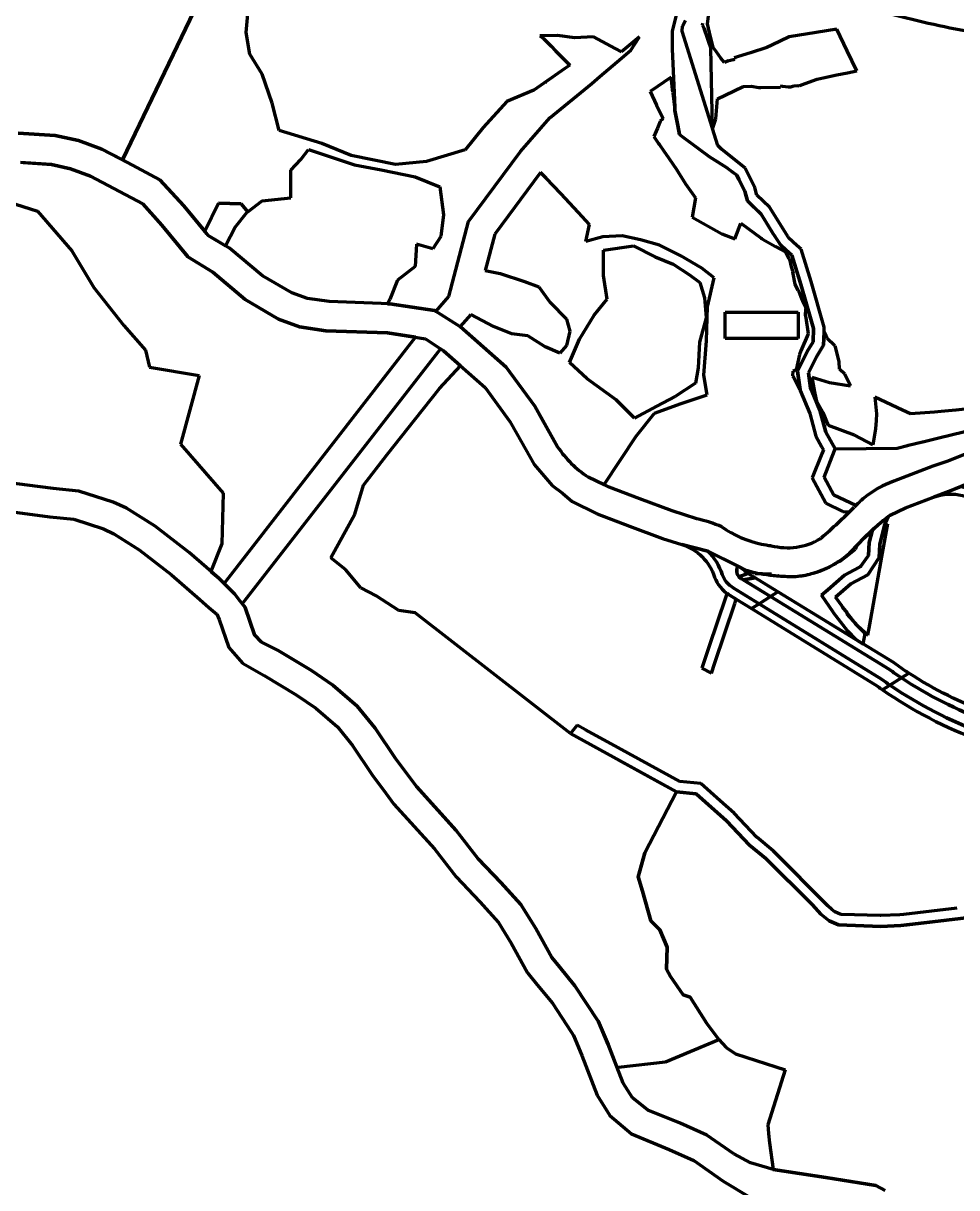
# Model space of a CAD drawing. Header units: inches. Extents: x 4096 to 6070, y 2882 to 5388.
# Drawn here: x 4240.3 to 4502, y 4891.7 to 5218.1 of the extents above; entities that cross this region are included whole.
import ezdxf

# ---------------------------------------------------------------- set-up
doc = ezdxf.new("R2010")
doc.units = ezdxf.units.IN
doc.header["$MEASUREMENT"] = 0
for name, color, linetype, lineweight in [('access road', 150, 'Continuous', 30), ('conservation', 92, 'Continuous', 25), ('footpath line', 2, 'Continuous', 30), ('Hatch institutional', 131, 'Continuous', 15), ('secondary road', 40, 'Continuous', 30)]:
    doc.layers.add(name, color=color, linetype=linetype, lineweight=lineweight)

# ---------------------------------------------------------------- blocks, each defined once
blk = doc.blocks.new('conservation')
at = {"layer": 'conservation', "lineweight": 90}
for p, q in [((4268.15, 5179.83), (4298.95, 5244.2)), ((4298.95, 5244.2), (4268.15, 5179.83)), ((4302.78, 5215.56), (4303.31, 5221.75)), ((4432.07, 5218.02), (4432.53, 5221.02)), ((4430.75, 5217.63), (4430.77, 5218.14)), ((4431.22, 5216.67), (4430.75, 5217.63)), ((4430.75, 5217.63), (4430.75, 5217.62)), ((4430.75, 5217.63), (4430.75, 5217.63)), ((4430.75, 5217.62), (4431.22, 5216.67)), ((4431.58, 5215.58), (4431.22, 5216.67)), ((4431.22, 5216.67), (4431.22, 5216.67)), ((4431.22, 5216.67), (4431.58, 5215.58)), ((4432.69, 5215.52), (4432.07, 5218.02)), ((4432.07, 5218.02), (4432.07, 5218.02)), ((4468.36, 5216.47), (4462.56, 5215.55)), ((4471.29, 5210.45), (4468.36, 5216.47)), ((4468.36, 5216.47), (4468.36, 5216.47)), ((4303.79, 5209.48), (4302.78, 5215.56)), ((4390.04, 5214.73), (4385.07, 5214.66)), ((4385.07, 5214.66), (4386.11, 5213.9)), ((4386.11, 5213.9), (4388.26, 5211.72)), ((4390.04, 5214.73), (4390.04, 5214.73)), ((4390.04, 5214.73), (4390.04, 5214.73)), ((4394.87, 5214.09), (4390.04, 5214.73)), ((4400.19, 5214.36), (4394.87, 5214.09)), ((4394.87, 5214.09), (4394.87, 5214.09)), ((4394.87, 5214.09), (4394.87, 5214.09)), ((4400.19, 5214.36), (4400.19, 5214.36)), ((4400.19, 5214.36), (4400.19, 5214.36)), ((4406.2, 5211.1), (4400.19, 5214.36)), ((4400.19, 5214.36), (4400.19, 5214.36)), ((4413.03, 5214.35), (4407.98, 5210.14)), ((4410.65, 5210.59), (4413.03, 5214.35)), ((4431.75, 5215.09), (4431.58, 5215.58)), ((4431.75, 5215.09), (4432.59, 5212.6)), ((4432.59, 5212.6), (4431.75, 5215.09)), ((4431.75, 5215.09), (4431.75, 5215.09)), ((4431.75, 5215.09), (4431.75, 5215.09)), ((4433.04, 5211.26), (4432.59, 5212.6)), ((4433.42, 5212.59), (4432.69, 5215.52)), ((4432.69, 5215.52), (4432.69, 5215.52)), ((4455.05, 5214.35), (4450.16, 5212.02)), ((4462.56, 5215.55), (4455.05, 5214.35)), ((4455.05, 5214.35), (4455.05, 5214.35)), ((4455.05, 5214.35), (4455.05, 5214.35)), ((4462.56, 5215.55), (4462.56, 5215.55)), ((4462.56, 5215.55), (4462.56, 5215.55)), ((4462.56, 5215.55), (4462.56, 5215.55)), ((4307.26, 5203.85), (4303.79, 5209.48)), ((4388.26, 5211.72), (4389.54, 5210.43)), ((4389.54, 5210.43), (4391.44, 5208.5)), ((4407.98, 5210.14), (4406.2, 5211.1)), ((4407.99, 5208.34), (4410.65, 5210.59)), ((4410.65, 5210.59), (4410.65, 5210.59)), ((4432.74, 5212.16), (4433.04, 5211.26)), ((4433.04, 5211.26), (4433.04, 5211.26)), ((4433.51, 5188.72), (4433.04, 5211.26)), ((4433.73, 5211.34), (4433.42, 5212.59)), ((4433.42, 5212.59), (4433.42, 5212.59)), ((4434.54, 5210.25), (4433.73, 5211.34)), ((4435.89, 5208.41), (4434.54, 5210.25)), ((4434.54, 5210.25), (4434.54, 5210.25)), ((4444.15, 5209.88), (4439.57, 5208.42)), ((4448.73, 5211.34), (4444.15, 5209.88)), ((4444.15, 5209.88), (4444.15, 5209.88)), ((4444.15, 5209.88), (4444.15, 5209.88)), ((4450.16, 5212.02), (4448.73, 5211.34)), ((4450.16, 5212.02), (4450.16, 5212.02)), ((4450.16, 5212.02), (4450.16, 5212.02)), ((4474.01, 5204.84), (4471.29, 5210.45)), ((4391.44, 5208.5), (4393.51, 5206.4)), ((4393.51, 5206.4), (4392.12, 5205.44)), ((4401.92, 5203.21), (4407.99, 5208.34)), ((4436.86, 5207.11), (4435.89, 5208.41)), ((4435.89, 5208.41), (4435.89, 5208.41)), ((4437.98, 5207.65), (4436.86, 5207.11)), ((4436.86, 5207.11), (4436.86, 5207.11)), ((4438.1, 5207.64), (4437.98, 5207.65)), ((4439.36, 5207.92), (4438.1, 5207.64)), ((4439.71, 5207.99), (4439.36, 5207.92)), ((4439.36, 5207.92), (4439.36, 5207.92)), ((4439.57, 5208.42), (4439.71, 5207.99)), ((4439.71, 5207.99), (4439.71, 5207.99)), ((4439.71, 5207.99), (4439.71, 5207.99)), ((4310.09, 5195.73), (4307.26, 5203.85)), ((4392.12, 5205.44), (4383.44, 5199.41)), ((4392.12, 5205.44), (4386.82, 5201.76)), ((4392.12, 5205.44), (4392.12, 5205.44)), ((4399.66, 5201.29), (4401.92, 5203.21)), ((4421.91, 5203.05), (4416.03, 5199)), ((4422.43, 5198.75), (4421.91, 5203.05)), ((4421.91, 5203.05), (4421.91, 5203.05)), ((4462.82, 5202.49), (4464.51, 5202.84)), ((4464.51, 5202.84), (4468.39, 5203.66)), ((4468.39, 5203.66), (4471.32, 5204.27)), ((4471.32, 5204.27), (4474.01, 5204.84)), ((4386.82, 5201.76), (4387.05, 5201.61)), ((4387.94, 5191.62), (4399.66, 5201.29)), ((4437.1, 5198.02), (4442.13, 5200.44)), ((4442.13, 5200.44), (4444.37, 5200.54)), ((4442.13, 5200.44), (4442.13, 5200.44)), ((4444.37, 5200.54), (4446.46, 5200.1)), ((4446.46, 5200.1), (4447.08, 5200.12)), ((4447.08, 5200.12), (4452.57, 5200.26)), ((4452.57, 5200.26), (4452.5, 5200.61)), ((4452.5, 5200.61), (4452.5, 5200.61)), ((4452.5, 5200.61), (4453.12, 5200.53)), ((4453.12, 5200.53), (4454.72, 5200.32)), ((4454.72, 5200.32), (4455.46, 5200.34)), ((4455.46, 5200.34), (4456.27, 5200.6)), ((4456.27, 5200.6), (4457.41, 5200.67)), ((4457.41, 5200.67), (4457.78, 5200.62)), ((4457.78, 5200.62), (4458, 5200.7)), ((4458, 5200.7), (4459.48, 5201.25)), ((4459.48, 5201.25), (4462.82, 5202.49)), ((4383.44, 5199.41), (4375.89, 5196.25)), ((4416.03, 5199), (4417.84, 5195.19)), ((4422.45, 5198.53), (4422.43, 5198.75)), ((4422.45, 5198.53), (4422.45, 5198.53)), ((4422.92, 5194.63), (4422.45, 5198.53)), ((4422.45, 5198.53), (4422.45, 5198.53)), ((4434.46, 5191.36), (4434.88, 5196.95)), ((4434.88, 5196.95), (4437.1, 5198.02)), ((4434.88, 5196.95), (4434.88, 5196.95)), ((4312.01, 5188.09), (4310.09, 5195.73)), ((4310.09, 5195.73), (4310.09, 5195.73)), ((4375.89, 5196.25), (4369.23, 5188.94)), ((4417.84, 5195.19), (4419.66, 5191.37)), ((4422.96, 5193.72), (4422.92, 5194.63)), ((4422.96, 5193.72), (4422.96, 5193.72)), ((4423.77, 5189.48), (4422.96, 5193.72)), ((4422.96, 5193.72), (4422.96, 5193.72)), ((4379.7, 5182.16), (4387.94, 5191.62)), ((4418.87, 5190.58), (4418.08, 5188.77)), ((4419.66, 5191.37), (4418.77, 5190.73)), ((4418.77, 5190.73), (4418.87, 5190.58)), ((4433.6, 5188.84), (4434.46, 5191.36)), ((4238.9, 5187.36), (4249.22, 5186.71)), ((4249.22, 5186.71), (4255.75, 5185.29)), ((4323.97, 5184.46), (4312.01, 5188.09)), ((4369.23, 5188.94), (4364.19, 5182.67)), ((4417.72, 5187.93), (4417.04, 5186.38)), ((4418.08, 5188.77), (4417.72, 5187.93)), ((4423.78, 5189.45), (4423.77, 5189.48)), ((4423.78, 5189.45), (4423.78, 5189.45)), ((4424.26, 5186.95), (4423.78, 5189.45)), ((4425.22, 5186.24), (4424.26, 5186.95)), ((4424.26, 5186.95), (4424.26, 5186.95)), ((4433.51, 5188.72), (4433.6, 5188.84)), ((4255.75, 5185.29), (4262.33, 5182.82)), ((4332.24, 5181.11), (4323.97, 5184.46)), ((4417.04, 5186.38), (4418.38, 5184.44)), ((4418.38, 5184.44), (4418.54, 5184.22)), ((4418.54, 5184.22), (4419.96, 5182.17)), ((4425.22, 5186.24), (4425.22, 5186.24)), ((4429.4, 5183.12), (4425.22, 5186.24)), ((4262.33, 5182.82), (4268.15, 5179.83)), ((4315.34, 5176.94), (4318.1, 5179.99)), ((4318.1, 5179.99), (4320.21, 5182.73)), ((4320.21, 5182.73), (4333.15, 5178.46)), ((4344.6, 5178.55), (4332.24, 5181.11)), ((4364.19, 5182.67), (4353.32, 5179.38)), ((4365.12, 5162.61), (4379.7, 5182.16)), ((4419.96, 5182.17), (4421.05, 5180.63)), ((4421.05, 5180.63), (4421.44, 5180.07)), ((4421.44, 5180.07), (4423.34, 5177.38)), ((4421.44, 5180.07), (4423.34, 5177.38)), ((4429.4, 5183.12), (4429.4, 5183.12)), ((4429.4, 5183.12), (4429.4, 5183.12)), ((4432.66, 5180.75), (4429.4, 5183.12)), ((4434.16, 5179.79), (4432.66, 5180.75)), ((4432.66, 5180.75), (4432.66, 5180.75)), ((4248.24, 5178.55), (4239.5, 5179.15)), ((4253.56, 5177.37), (4248.24, 5178.55)), ((4259.11, 5175.26), (4253.56, 5177.37)), ((4268.15, 5179.83), (4269.49, 5179.15)), ((4269.49, 5179.15), (4278.59, 5174.3)), ((4315.32, 5169.21), (4315.34, 5176.94)), ((4333.15, 5178.46), (4340.64, 5177.04)), ((4340.64, 5177.04), (4350.12, 5175.14)), ((4353.32, 5179.38), (4344.6, 5178.55)), ((4423.34, 5177.38), (4423.61, 5176.95)), ((4423.34, 5177.38), (4425.98, 5173.14)), ((4434.16, 5179.79), (4434.16, 5179.79)), ((4437.44, 5177.7), (4434.16, 5179.79)), ((4439.11, 5176.44), (4437.44, 5177.7)), ((4437.44, 5177.7), (4437.44, 5177.7)), ((4265.7, 5171.86), (4259.11, 5175.26)), ((4278.59, 5174.3), (4285.34, 5166.99)), ((4350.12, 5175.14), (4357.07, 5172.28)), ((4385.27, 5176.28), (4372.47, 5159.08)), ((4386.92, 5174.76), (4385.27, 5176.28)), ((4391, 5170.39), (4386.92, 5174.76)), ((4439.11, 5176.44), (4439.11, 5176.44)), ((4440.3, 5175.54), (4439.11, 5176.44)), ((4440.88, 5174.38), (4440.3, 5175.54)), ((4440.3, 5175.54), (4440.3, 5175.54)), ((4442.56, 5171.07), (4440.89, 5174.36)), ((4273.83, 5167.53), (4265.7, 5171.86)), ((4357.07, 5172.28), (4358.1, 5164.43)), ((4395.98, 5165.14), (4391, 5170.39)), ((4425.98, 5173.14), (4428.75, 5169.25)), ((4442.94, 5169.7), (4442.56, 5171.07)), ((4238.11, 5167.46), (4244.31, 5165.46)), ((4279.16, 5161.59), (4273.83, 5167.53)), ((4285.34, 5166.99), (4291.16, 5159.9)), ((4291.16, 5159.9), (4295.05, 5167.77)), ((4295.05, 5167.77), (4291.16, 5159.9)), ((4295.05, 5167.77), (4301.4, 5167.58)), ((4301.4, 5167.58), (4295.05, 5167.77)), ((4301.4, 5167.58), (4303.21, 5165.32)), ((4303.21, 5165.32), (4301.4, 5167.58)), ((4303.21, 5165.32), (4307.28, 5168.4)), ((4307.28, 5168.4), (4315.32, 5169.21)), ((4428.75, 5169.25), (4427.8, 5163.77)), ((4443.31, 5168.34), (4442.94, 5169.7)), ((4445.22, 5166.51), (4443.31, 5168.34)), ((4443.31, 5168.34), (4443.31, 5168.34)), ((4244.31, 5165.46), (4253.86, 5154.39)), ((4299.66, 5161.04), (4302.94, 5165.12)), ((4302.94, 5165.12), (4303.21, 5165.32)), ((4302.94, 5165.12), (4302.94, 5165.12)), ((4358.1, 5164.43), (4357.33, 5158.34)), ((4399.05, 5161.7), (4395.98, 5165.14)), ((4427.8, 5163.77), (4436.14, 5159.17)), ((4447.14, 5164.67), (4445.22, 5166.51)), ((4448.67, 5162.2), (4447.14, 5164.67)), ((4447.14, 5164.67), (4447.14, 5164.67)), ((4286.43, 5152.72), (4279.16, 5161.59)), ((4297, 5155.78), (4299.66, 5161.04)), ((4359.59, 5141.59), (4365.12, 5162.61)), ((4397.96, 5156.94), (4399.05, 5161.7)), ((4399.05, 5161.7), (4399.05, 5161.7)), ((4439.8, 5157.68), (4441.44, 5162.09)), ((4441.44, 5162.09), (4447.18, 5157.91)), ((4450.56, 5159.17), (4448.67, 5162.2)), ((4291.16, 5159.9), (4292.16, 5158.69)), ((4292.16, 5158.69), (4297, 5155.78)), ((4357.33, 5158.34), (4355.12, 5154.95)), ((4372.47, 5159.08), (4369.78, 5148.86)), ((4402.8, 5158.26), (4397.96, 5156.94)), ((4408.21, 5158.56), (4402.8, 5158.26)), ((4413.37, 5157.46), (4408.21, 5158.56)), ((4418.63, 5155.91), (4413.37, 5157.46)), ((4436.14, 5159.17), (4439.8, 5157.68)), ((4447.18, 5157.91), (4447.25, 5157.86)), ((4447.25, 5157.86), (4447.53, 5157.65)), ((4447.53, 5157.65), (4451.16, 5155.61)), ((4450.88, 5158.65), (4450.56, 5159.17)), ((4450.88, 5158.65), (4450.88, 5158.65)), ((4452.53, 5156), (4450.88, 5158.65)), ((4450.88, 5158.65), (4450.88, 5158.65)), ((4253.86, 5154.39), (4260.05, 5144.13)), ((4350.57, 5156.23), (4350.16, 5150)), ((4355.12, 5154.95), (4350.57, 5156.23)), ((4402.92, 5154.55), (4411.38, 5155.75)), ((4403, 5147.46), (4402.92, 5154.55)), ((4402.92, 5154.55), (4402.92, 5154.55)), ((4411.38, 5155.75), (4417.44, 5152.68)), ((4424.62, 5153), (4418.63, 5155.91)), ((4451.16, 5155.61), (4452.79, 5154.69)), ((4454.14, 5154.57), (4452.53, 5156)), ((4452.79, 5154.69), (4453.94, 5154.05)), ((4453.94, 5154.05), (4454.86, 5152.34)), ((4455.76, 5153.13), (4454.14, 5154.57)), ((4454.14, 5154.57), (4454.14, 5154.57)), ((4293.4, 5148.37), (4286.43, 5152.72)), ((4417.44, 5152.68), (4422.52, 5150.66)), ((4422.52, 5150.66), (4427.09, 5147.6)), ((4430.5, 5149.46), (4424.62, 5153)), ((4454.86, 5152.34), (4454.93, 5152.29)), ((4454.93, 5152.29), (4454.93, 5152.28)), ((4454.93, 5152.28), (4454.98, 5152.12)), ((4454.98, 5152.12), (4455.22, 5151.67)), ((4455.22, 5151.67), (4455.51, 5150.25)), ((4456.41, 5151.04), (4455.76, 5153.13)), ((4455.76, 5153.13), (4455.76, 5153.13)), ((4456.41, 5151.04), (4456.41, 5151.04)), ((4457.73, 5146.79), (4456.41, 5151.04)), ((4456.41, 5151.04), (4456.41, 5151.04)), ((4302.51, 5140.72), (4293.4, 5148.37)), ((4350.16, 5150), (4345.2, 5146.14)), ((4369.78, 5148.86), (4374.02, 5148.05)), ((4374.02, 5148.05), (4380.79, 5145.81)), ((4403.95, 5140.86), (4403, 5147.46)), ((4427.09, 5147.6), (4429.96, 5145.45)), ((4433.99, 5146.8), (4430.5, 5149.46)), ((4455.51, 5150.25), (4455.96, 5148.68)), ((4456.1, 5148.19), (4455.9, 5148.36)), ((4455.9, 5148.36), (4456.57, 5145.05)), ((4455.96, 5148.68), (4456.1, 5148.19)), ((4456.1, 5148.19), (4456.1, 5148.19)), ((4260.05, 5144.13), (4268.52, 5133.45)), ((4345.2, 5146.14), (4343.04, 5140.7)), ((4380.79, 5145.81), (4384.85, 5144.3)), ((4384.85, 5144.3), (4387.96, 5139.88)), ((4429.96, 5145.45), (4431.23, 5141.17)), ((4432.07, 5138.69), (4433.99, 5146.8)), ((4456.57, 5145.05), (4457.41, 5143.23)), ((4458.32, 5144.88), (4457.73, 5146.79)), ((4457.73, 5146.79), (4457.73, 5146.79)), ((4458.84, 5143.05), (4458.32, 5144.88)), ((4355.96, 5137.35), (4359.59, 5141.59)), ((4400.37, 5136.35), (4403.95, 5140.86)), ((4431.23, 5141.17), (4431.72, 5135.56)), ((4457.41, 5143.23), (4457.52, 5143.22)), ((4457.52, 5143.22), (4457.73, 5142.99)), ((4457.73, 5142.99), (4458.47, 5141.03)), ((4458.47, 5141.03), (4458.73, 5140.35)), ((4458.84, 5143.05), (4458.84, 5143.05)), ((4460.17, 5138.42), (4458.84, 5143.05)), ((4458.84, 5143.05), (4458.84, 5143.05)), ((4311.88, 5135.23), (4302.51, 5140.72)), ((4302.51, 5140.72), (4302.51, 5140.72)), ((4343.04, 5140.7), (4342.37, 5139.55)), ((4342.37, 5139.55), (4343.08, 5139.52)), ((4343.08, 5139.52), (4355.55, 5137.6)), ((4355.55, 5137.6), (4355.96, 5137.35)), ((4387.96, 5139.88), (4392.6, 5135.17)), ((4431.79, 5129.15), (4432.07, 5138.69)), ((4458.73, 5140.35), (4459.1, 5139.54)), ((4459.1, 5139.54), (4459.65, 5138.34)), ((4459.62, 5137.99), (4459.48, 5136.36)), ((4459.65, 5138.34), (4459.62, 5137.99)), ((4459.62, 5137.99), (4459.62, 5137.99)), ((4460.17, 5138.42), (4460.17, 5138.42)), ((4461.28, 5134.51), (4460.17, 5138.42)), ((4460.17, 5138.42), (4460.17, 5138.42)), ((4317.7, 5133.08), (4311.88, 5135.23)), ((4365.74, 5136.51), (4362.76, 5133.13)), ((4372.15, 5133.13), (4365.74, 5136.51)), ((4392.6, 5135.17), (4393.53, 5131.83)), ((4396.24, 5129.61), (4400.37, 5136.35)), ((4431.72, 5135.56), (4429.88, 5128.77)), ((4437.04, 5137.15), (4457.49, 5137.15)), ((4437.04, 5129.79), (4437.04, 5137.15)), ((4457.49, 5137.15), (4457.49, 5129.79)), ((4459.48, 5136.36), (4459.69, 5135.62)), ((4459.69, 5135.62), (4460.32, 5131.08)), ((4461.83, 5132.6), (4461.28, 5134.51)), ((4268.52, 5133.45), (4274.55, 5126.51)), ((4325.15, 5131.95), (4317.7, 5133.08)), ((4342.44, 5131.33), (4325.15, 5131.95)), ((4350.22, 5130.12), (4342.44, 5131.33)), ((4362.76, 5133.13), (4375.67, 5121.76)), ((4377.24, 5131.1), (4372.15, 5133.13)), ((4381.77, 5130.51), (4377.24, 5131.1)), ((4393.53, 5131.83), (4392.59, 5127.84)), ((4460.32, 5131.08), (4458.29, 5126.3)), ((4461.69, 5128.84), (4461.83, 5132.6)), ((4464.8, 5131.64), (4464.66, 5127.96)), ((4465.45, 5130.46), (4464.8, 5131.64)), ((4296.59, 5061.13), (4350.22, 5130.12)), ((4386.62, 5127.48), (4381.77, 5130.51)), ((4392.59, 5127.84), (4390.71, 5125.69)), ((4393.4, 5123.06), (4396.24, 5129.61)), ((4429.88, 5128.77), (4429.52, 5121.57)), ((4431.06, 5119.51), (4431.79, 5129.15)), ((4457.49, 5129.79), (4437.04, 5129.79)), ((4460.06, 5126.14), (4461.69, 5128.84)), ((4464.66, 5127.96), (4462.69, 5124.69)), ((4465.64, 5129.8), (4465.45, 5130.46)), ((4467.67, 5127.78), (4465.64, 5129.8)), ((4467.87, 5127.76), (4467.67, 5127.78)), ((4469.04, 5123.31), (4467.87, 5127.76)), ((4274.55, 5126.51), (4275.67, 5121.76)), ((4357.22, 5126.91), (4301.66, 5055.44)), ((4358.09, 5126.33), (4357.22, 5126.91)), ((4362.84, 5122.13), (4358.09, 5126.33)), ((4390.71, 5125.69), (4386.62, 5127.48)), ((4457.88, 5125.27), (4457.01, 5120.99)), ((4457.3, 5120.66), (4460.06, 5126.14)), ((4458.29, 5126.3), (4457.88, 5125.27)), ((4462.69, 5124.69), (4460.4, 5120.16)), ((4275.67, 5121.76), (4289.62, 5119.38)), ((4357.02, 5115.81), (4362.84, 5122.13)), ((4375.67, 5121.76), (4383.71, 5110.84)), ((4398.36, 5118.49), (4393.4, 5123.06)), ((4429.52, 5121.57), (4428.73, 5117.25)), ((4469.15, 5121.2), (4469.04, 5123.31)), ((4289.62, 5119.38), (4284.38, 5100.16)), ((4406.5, 5112.61), (4398.36, 5118.49)), ((4432, 5113.99), (4431.06, 5119.51)), ((4456.04, 5120.61), (4455.96, 5119.32)), ((4455.96, 5119.32), (4456.17, 5119.1)), ((4457.01, 5120.99), (4456.04, 5120.61)), ((4456.17, 5119.1), (4458, 5115.47)), ((4458.08, 5115.38), (4457.3, 5120.66)), ((4460.4, 5120.16), (4461.02, 5115.98)), ((4462.21, 5114.86), (4461.41, 5118.95)), ((4461.41, 5118.95), (4466.28, 5117.41)), ((4470.62, 5119.8), (4469.15, 5121.2)), ((4469.15, 5121.2), (4469.15, 5121.2)), ((4472.21, 5116.56), (4470.62, 5119.8)), ((4350.17, 5107.22), (4357.02, 5115.81)), ((4428.73, 5117.25), (4423.01, 5113.54)), ((4458, 5115.47), (4458.07, 5115.39)), ((4458.07, 5115.39), (4458.08, 5115.38)), ((4461.02, 5115.98), (4461.46, 5114.95)), ((4461.46, 5114.95), (4463.65, 5109.68)), ((4462.72, 5112.21), (4462.21, 5114.86)), ((4466.28, 5117.41), (4472.21, 5116.56)), ((4411.64, 5107.44), (4406.5, 5112.61)), ((4417.21, 5108.9), (4424.71, 5111.55)), ((4423.01, 5113.54), (4417.92, 5110.81)), ((4424.71, 5111.55), (4432, 5113.99)), ((4464.55, 5109.09), (4462.72, 5112.21)), ((4479.03, 5113.34), (4479.48, 5108.7)), ((4486.82, 5109.7), (4479.03, 5113.34)), ((4383.71, 5110.84), (4390.09, 5099.41)), ((4417.92, 5110.81), (4411.64, 5107.44)), ((4412.08, 5102.39), (4417.21, 5108.9)), ((4463.65, 5109.68), (4465.25, 5103.56)), ((4466.03, 5105.41), (4464.55, 5109.09)), ((4479.48, 5108.7), (4479.38, 5106.78)), ((4488.98, 5108.69), (4486.82, 5109.7)), ((4495.79, 5109.16), (4488.98, 5108.69)), ((4488.98, 5108.69), (4488.98, 5108.69)), ((4488.98, 5108.69), (4488.98, 5108.69)), ((4497.62, 5109.28), (4495.79, 5109.16)), ((4495.79, 5109.16), (4495.79, 5109.16)), ((4501.74, 5109.71), (4497.62, 5109.28)), ((4507.68, 5110.32), (4501.74, 5109.71)), ((4501.74, 5109.71), (4501.74, 5109.71)), ((4501.74, 5109.71), (4501.74, 5109.71)), ((4342.26, 5097.26), (4350.17, 5107.22)), ((4473.31, 5102.7), (4466.03, 5105.41)), ((4479.38, 5106.78), (4479.25, 5104.43)), ((4479.48, 5106.7), (4479.38, 5106.78)), ((4479.38, 5106.78), (4479.48, 5106.7)), ((4496.94, 5101.93), (4511.59, 5105.54)), ((4403.16, 5088.83), (4412.08, 5102.39)), ((4465.25, 5103.56), (4467.94, 5098.84)), ((4478.42, 5099.99), (4473.31, 5102.7)), ((4479.25, 5104.43), (4478.42, 5099.99)), ((4492.51, 5100.84), (4496.94, 5101.93)), ((4284.38, 5100.16), (4296.36, 5086.43)), ((4467.94, 5098.84), (4485.28, 5099.06)), ((4485.28, 5099.06), (4488.21, 5099.78)), ((4488.21, 5099.78), (4488.22, 5099.79)), ((4488.22, 5099.79), (4488.47, 5099.85)), ((4488.47, 5099.85), (4492.42, 5100.82)), ((4492.42, 5100.82), (4492.51, 5100.84)), ((4335.69, 5088.7), (4342.26, 5097.26)), ((4333.2, 5080.53), (4335.69, 5088.7)), ((4398.62, 5091.01), (4403.16, 5088.83)), ((4296.36, 5086.43), (4295.94, 5072.22)), ((4326.5, 5068.35), (4333.2, 5080.53)), ((4477.75, 5074.46), (4478.04, 5075.65)), ((4478.04, 5075.65), (4478.26, 5075.75)), ((4478.04, 5075.65), (4478.04, 5075.65)), ((4478.26, 5075.75), (4478.35, 5076.08)), ((4481.77, 5077.39), (4480.43, 5072.12)), ((4481.03, 5068.6), (4482.7, 5077.82)), ((4482.7, 5077.82), (4481.77, 5077.39)), ((4482.7, 5077.82), (4482.7, 5077.82)), ((4475.03, 5072.87), (4475.03, 5072.87)), ((4477.26, 5068.97), (4477.45, 5072.57)), ((4477.45, 5072.57), (4477.9, 5074.33)), ((4477.45, 5072.57), (4477.45, 5072.57)), ((4477.71, 5074.28), (4477.75, 5074.46)), ((4477.9, 5074.33), (4477.71, 5074.28)), ((4477.71, 5074.28), (4477.71, 5074.28)), ((4477.75, 5074.46), (4477.75, 5074.46)), ((4295.94, 5072.22), (4292.91, 5064.51)), ((4471.51, 5069.03), (4469.51, 5067.42)), ((4473.51, 5070.64), (4471.51, 5069.03)), ((4471.51, 5069.03), (4471.51, 5069.03)), ((4471.51, 5069.03), (4471.51, 5069.03)), ((4473.85, 5071.56), (4473.51, 5070.64)), ((4473.51, 5070.64), (4473.51, 5070.64)), ((4480.43, 5072.12), (4480.23, 5068.38)), ((4330.58, 5065.07), (4326.5, 5068.35)), ((4467.48, 5066.41), (4467.48, 5066.41)), ((4467.66, 5066.52), (4467.66, 5066.52)), ((4469.51, 5067.42), (4468.47, 5067.01)), ((4471.73, 5064.11), (4474.75, 5065.73)), ((4474.75, 5065.73), (4475.05, 5065.9)), ((4474.75, 5065.73), (4474.75, 5065.73)), ((4475.05, 5065.9), (4475.13, 5066)), ((4475.13, 5066), (4476.02, 5067.24)), ((4476.02, 5067.24), (4477.01, 5068.63)), ((4476.02, 5067.24), (4476.02, 5067.24)), ((4477.01, 5068.63), (4477.26, 5068.97)), ((4477.01, 5068.63), (4477.01, 5068.63)), ((4480.23, 5068.38), (4477.09, 5063.58)), ((4477.59, 5049.62), (4481.03, 5068.6)), ((4481.03, 5068.6), (4481.03, 5068.6)), ((4292.91, 5064.51), (4295.13, 5062.59)), ((4295.13, 5062.59), (4296.59, 5061.13)), ((4334.92, 5059.93), (4330.58, 5065.07)), ((4443.57, 5064.63), (4443.07, 5064.19)), ((4443.07, 5064.19), (4443.2, 5064.11)), ((4443.2, 5064.11), (4457.7, 5055.22)), ((4444.45, 5064.4), (4444.45, 5064.4)), ((4445.42, 5063.8), (4445, 5064.26)), ((4445, 5064.26), (4445, 5064.26)), ((4447.55, 5063.78), (4445.42, 5063.8)), ((4445.42, 5063.8), (4445.42, 5063.8)), ((4450.01, 5063.77), (4447.55, 5063.78)), ((4447.55, 5063.78), (4447.55, 5063.78)), ((4447.55, 5063.78), (4447.55, 5063.78)), ((4449.75, 5063.49), (4450.01, 5063.77)), ((4450.01, 5063.77), (4450.01, 5063.77)), ((4450.13, 5063.44), (4450.13, 5063.44)), ((4452.07, 5063.24), (4452.02, 5063.25)), ((4452.07, 5063.24), (4452.07, 5063.24)), ((4452.07, 5063.24), (4452.07, 5063.24)), ((4461.3, 5063.87), (4461.3, 5063.87)), ((4462.09, 5064.09), (4462.09, 5064.09)), ((4465.8, 5059.33), (4470.54, 5063.47)), ((4470.54, 5063.47), (4470.73, 5063.57)), ((4470.54, 5063.47), (4470.54, 5063.47)), ((4470.73, 5063.57), (4471.73, 5064.11)), ((4477.09, 5063.58), (4472.26, 5060.98)), ((4339.23, 5057.64), (4334.92, 5059.93)), ((4464.07, 5057.82), (4465.8, 5059.33)), ((4472.26, 5060.98), (4468.04, 5057.31)), ((4345.55, 5053.55), (4339.23, 5057.64)), ((4467.31, 5053.06), (4464.07, 5057.82)), ((4468.04, 5057.31), (4469.74, 5054.82)), ((4301.66, 5055.44), (4302.5, 5054.34)), ((4302.5, 5054.34), (4305.11, 5046.72)), ((4350.11, 5052.92), (4345.55, 5053.55)), ((4393.72, 5019.02), (4350.11, 5052.92)), ((4457.7, 5055.22), (4473.73, 5045.39)), ((4467.45, 5052.87), (4467.31, 5053.06)), ((4471.33, 5047.83), (4467.45, 5052.87)), ((4467.45, 5052.87), (4467.45, 5052.87)), ((4469.74, 5054.82), (4469.99, 5054.49)), ((4469.99, 5054.49), (4471.25, 5052.85)), ((4471.25, 5052.85), (4471.39, 5052.68)), ((4471.39, 5052.68), (4471.74, 5052.21)), ((4471.74, 5052.21), (4473.12, 5050.43)), ((4473.12, 5050.43), (4473.33, 5050.2)), ((4473.33, 5050.2), (4473.61, 5049.93)), ((4473.61, 5049.93), (4473.69, 5049.85)), ((4473.69, 5049.85), (4475.76, 5047.86)), ((4477.4, 5048.57), (4477.59, 5049.62)), ((4305.11, 5046.72), (4307.1, 5044.69)), ((4473.73, 5045.39), (4471.33, 5047.83)), ((4475.76, 5047.86), (4476.73, 5046.94)), ((4476.73, 5046.94), (4477.05, 5046.63)), ((4477.05, 5046.63), (4477.32, 5048.14)), ((4477.32, 5048.14), (4477.4, 5048.57)), ((4477.32, 5048.14), (4477.32, 5048.14)), ((4307.1, 5044.69), (4311.75, 5042.31)), ((4311.75, 5042.31), (4321.07, 5036.71)), ((4321.07, 5036.71), (4327.09, 5032.61)), ((4327.09, 5032.61), (4333.91, 5026.72)), ((4333.91, 5026.72), (4338.92, 5020.52)), ((4338.92, 5020.52), (4344.65, 5012.09)), ((4423.43, 5002.73), (4393.72, 5019.02)), ((4344.65, 5012.09), (4350.49, 5004.24)), ((4350.49, 5004.24), (4361.65, 4991.92)), ((4414.52, 4985.59), (4423.43, 5002.73)), ((4423.43, 5002.73), (4423.43, 5002.73)), ((4361.65, 4991.92), (4367.85, 4983.98)), ((4412.69, 4978.91), (4414.52, 4985.59)), ((4367.85, 4983.98), (4374.17, 4977.33)), ((4413.89, 4974.85), (4412.69, 4978.91)), ((4374.17, 4977.33), (4379.75, 4971.13)), ((4416.2, 4966.57), (4413.89, 4974.85)), ((4379.75, 4971.13), (4383.94, 4964.41)), ((4418.74, 4964), (4416.2, 4966.57)), ((4383.94, 4964.41), (4388.49, 4956.25)), ((4420.76, 4959.15), (4418.74, 4964)), ((4420.63, 4953.05), (4420.76, 4959.15)), ((4388.49, 4956.25), (4390.58, 4953.63)), ((4390.58, 4953.63), (4394.95, 4948.35)), ((4421.76, 4950.99), (4420.63, 4953.05)), ((4394.95, 4948.35), (4401.46, 4938.47)), ((4425.33, 4945.84), (4421.76, 4950.99)), ((4427.27, 4945.16), (4425.33, 4945.84)), ((4431.88, 4937.77), (4427.27, 4945.16)), ((4401.46, 4938.47), (4404.27, 4931.86)), ((4435.27, 4933.31), (4431.88, 4937.77)), ((4420.34, 4927.06), (4435.27, 4933.31)), ((4404.27, 4931.86), (4406.71, 4925.53)), ((4406.71, 4925.53), (4407.16, 4925.57)), ((4407.16, 4925.57), (4420.34, 4927.06))]:
    blk.add_line(p, q, dxfattribs=at)
for centre, radius, start, end in [((4414.66, 5115.84), 29.56, 213.7532, 237.1295), ((4528.72, 5020.82), 74.78, 132.3475, 133.6044), ((4454.63, 5088.83), 25.83, 318.0562, 320.3488), ((4528.72, 5020.82), 74.78, 135.8813, 136.4488), ((4528.72, 5020.82), 74.78, 134.8451, 135.8813), ((4528.72, 5020.82), 74.78, 133.6044, 134.8451), ((4454.63, 5088.83), 25.83, 286.7705, 299.8244), ((4454.63, 5088.83), 25.83, 299.8244, 300.2887), ((4454.63, 5088.83), 25.83, 300.2887, 302.3874), ((4452.2, 5095.49), 32.04, 254.3645, 256.0055), ((4452.2, 5095.49), 32.04, 256.0055, 257.0056), ((4456.06, 5112.63), 49.55, 262.6934, 263.1339), ((4456.06, 5112.63), 49.55, 263.1339, 265.3272), ((4456.06, 5112.63), 49.55, 265.3867, 270.9615), ((4454.63, 5088.83), 25.83, 275.0097, 284.9618), ((4454.63, 5088.83), 25.83, 284.9618, 286.7705)]:
    blk.add_arc(centre, radius, start, end, dxfattribs=at)
blk = doc.blocks.new('road 5')
at = {"layer": 'footpath line', "lineweight": 90}
for p, q in [((4423.37, 5220.46), (4422.23, 5215.93)), ((4422.23, 5215.93), (4422.23, 5214.85)), ((4424.98, 5215.92), (4425.07, 5217.31)), ((4433.51, 5188.72), (4424.98, 5215.92)), ((4424.98, 5215.92), (4424.98, 5215.92)), ((4425.07, 5217.31), (4425.96, 5218.95)), ((4422.23, 5214.85), (4422.22, 5210.88)), ((4422.22, 5210.88), (4422.92, 5194.63)), ((4422.92, 5194.63), (4422.93, 5194.62)), ((4422.92, 5194.62), (4422.96, 5193.72)), ((4422.96, 5193.72), (4423.77, 5189.48)), ((4423.77, 5189.48), (4423.82, 5189.49)), ((4423.82, 5189.49), (4423.78, 5189.45)), ((4423.78, 5189.45), (4424.26, 5186.95)), ((4424.26, 5186.95), (4429.4, 5183.12)), ((4433.52, 5188.68), (4433.51, 5188.72)), ((4435.03, 5183.87), (4433.52, 5188.68)), ((4436.08, 5182.88), (4435.03, 5183.87)), ((4429.4, 5183.12), (4432.66, 5180.75)), ((4432.66, 5180.75), (4437.44, 5177.7)), ((4442.66, 5177.52), (4436.08, 5182.88)), ((4436.08, 5182.88), (4436.08, 5182.88)), ((4437.44, 5177.7), (4440.3, 5175.54)), ((4444.27, 5174.33), (4442.66, 5177.52)), ((4440.3, 5175.54), (4440.88, 5174.38)), ((4440.88, 5174.38), (4442.56, 5171.07)), ((4440.88, 5174.38), (4440.88, 5174.38)), ((4445.37, 5172.15), (4444.27, 5174.33)), ((4442.56, 5171.07), (4443.31, 5168.34)), ((4445.98, 5169.93), (4445.37, 5172.15)), ((4443.31, 5168.34), (4447.14, 5164.67)), ((4449.49, 5166.58), (4445.98, 5169.93)), ((4447.14, 5164.67), (4450.56, 5159.17)), ((4453.84, 5159.58), (4449.49, 5166.58)), ((4449.49, 5166.58), (4449.49, 5166.58)), ((4450.56, 5159.17), (4450.56, 5159.17)), ((4450.56, 5159.17), (4452.53, 5156)), ((4454.59, 5158.36), (4453.84, 5159.58)), ((4454.84, 5157.96), (4454.59, 5158.36)), ((4454.59, 5158.36), (4454.59, 5158.36)), ((4457.17, 5155.89), (4454.84, 5157.96)), ((4454.84, 5157.96), (4454.84, 5157.96)), ((4452.53, 5156), (4455.76, 5153.13)), ((4458.38, 5154.82), (4457.17, 5155.89)), ((4461.19, 5145.73), (4458.38, 5154.82)), ((4455.76, 5153.13), (4458.32, 5144.88)), ((4458.32, 5144.88), (4461.28, 5134.51)), ((4464.84, 5132.97), (4461.19, 5145.73)), ((4461.28, 5134.51), (4461.28, 5134.51)), ((4461.28, 5134.51), (4461.83, 5132.6)), ((4461.83, 5132.6), (4461.69, 5128.84)), ((4464.66, 5127.96), (4464.8, 5131.64)), ((4464.8, 5131.64), (4464.84, 5132.97)), ((4461.69, 5128.84), (4460.06, 5126.14)), ((4462.69, 5124.69), (4464.66, 5127.96)), ((4460.06, 5126.14), (4457.3, 5120.66)), ((4460.4, 5120.16), (4462.69, 5124.69)), ((4462.69, 5124.69), (4462.69, 5124.69)), ((4457.3, 5120.66), (4458.08, 5115.38)), ((4461.02, 5115.98), (4460.4, 5120.16)), ((4458.08, 5115.37), (4458.08, 5115.38)), ((4458.08, 5115.37), (4458.11, 5115.17)), ((4458.11, 5115.17), (4460.8, 5108.72)), ((4461.46, 5114.95), (4461.02, 5115.98)), ((4463.65, 5109.68), (4461.46, 5114.95)), ((4461.46, 5114.95), (4461.46, 5114.95)), ((4460.8, 5108.72), (4462.45, 5102.42)), ((4465.25, 5103.56), (4463.65, 5109.68)), ((4462.45, 5102.42), (4464.2, 5099.35)), ((4467.94, 5098.84), (4465.25, 5103.56)), ((4464.62, 5098.61), (4464.17, 5097.47)), ((4464.2, 5099.35), (4464.62, 5098.61)), ((4464.79, 5090.92), (4467.76, 5098.38)), ((4467.76, 5098.39), (4467.94, 5098.84)), ((4467.76, 5098.38), (4467.76, 5098.39)), ((4464.17, 5097.47), (4461.48, 5090.74)), ((4461.48, 5090.74), (4465.32, 5083.6)), ((4467.5, 5085.89), (4464.79, 5090.92)), ((4464.79, 5090.92), (4464.79, 5090.92)), ((4473.67, 5082.94), (4467.5, 5085.89)), ((4465.32, 5083.6), (4470.09, 5081.32)), ((4470.09, 5081.32), (4471.97, 5081.24)), ((4481.77, 5077.39), (4482.85, 5079.87)), ((4482.85, 5079.87), (4482.85, 5079.87)), ((4478.26, 5075.75), (4477.45, 5072.57)), ((4478.35, 5076.08), (4478.26, 5075.75)), ((4480.43, 5072.12), (4481.77, 5077.39)), ((4481.77, 5077.39), (4481.77, 5077.39)), ((4477.45, 5072.57), (4477.26, 5068.97)), ((4480.23, 5068.38), (4480.43, 5072.12)), ((4480.43, 5072.12), (4480.43, 5072.12)), ((4474.75, 5065.73), (4471.73, 5064.11)), ((4475.05, 5065.9), (4474.75, 5065.73)), ((4475.13, 5066), (4475.05, 5065.9)), ((4476.02, 5067.24), (4475.13, 5066)), ((4475.13, 5066), (4475.13, 5066)), ((4477.01, 5068.63), (4476.02, 5067.24)), ((4476.02, 5067.24), (4476.02, 5067.24)), ((4477.26, 5068.97), (4477.01, 5068.63)), ((4477.09, 5063.58), (4480.23, 5068.38)), ((4470.54, 5063.47), (4465.8, 5059.33)), ((4470.73, 5063.57), (4470.54, 5063.47)), ((4471.73, 5064.11), (4470.73, 5063.57)), ((4470.73, 5063.57), (4470.73, 5063.57)), ((4471.73, 5064.11), (4471.73, 5064.11)), ((4472.26, 5060.98), (4477.09, 5063.58)), ((4465.8, 5059.33), (4464.07, 5057.82)), ((4468.04, 5057.31), (4472.26, 5060.98)), ((4437.26, 5057.42), (4432.48, 5043.25)), ((4437.59, 5058.4), (4437.26, 5057.42)), ((4440.19, 5056.73), (4438.03, 5058.07)), ((4439.76, 5055.46), (4440.19, 5056.73)), ((4440.19, 5056.73), (4440.19, 5056.73)), ((4464.07, 5057.82), (4467.31, 5053.06)), ((4469.74, 5054.82), (4468.04, 5057.31)), ((4468.04, 5057.31), (4468.04, 5057.31)), ((4434.17, 5038.87), (4439.76, 5055.46)), ((4439.76, 5055.46), (4439.76, 5055.46)), ((4467.31, 5053.06), (4467.45, 5052.87)), ((4467.45, 5052.87), (4471.33, 5047.83)), ((4469.99, 5054.49), (4469.74, 5054.82)), ((4471.25, 5052.85), (4469.99, 5054.49)), ((4469.99, 5054.49), (4469.99, 5054.49)), ((4471.13, 5052.63), (4471.25, 5052.85)), ((4471.12, 5052.63), (4471.13, 5052.63)), ((4473.12, 5050.43), (4471.13, 5052.63)), ((4473.59, 5049.81), (4473.12, 5050.43)), ((4476.32, 5047.05), (4473.59, 5049.81)), ((4473.59, 5049.81), (4473.59, 5049.81)), ((4471.33, 5047.83), (4473.73, 5045.39)), ((4475.79, 5044.13), (4476.32, 5047.05)), ((4432.48, 5043.25), (4430.5, 5037.36)), ((4473.73, 5045.39), (4475.79, 5044.13)), ((4430.5, 5037.36), (4433.2, 5036)), ((4433.2, 5036), (4434.17, 5038.87)), ((4434.17, 5038.87), (4434.17, 5038.87)), ((4395.59, 5021.41), (4393.72, 5019.02)), ((4397.92, 5020.14), (4395.59, 5021.41)), ((4406.99, 5015.16), (4397.92, 5020.14)), ((4393.72, 5019.02), (4405.79, 5012.4)), ((4424.34, 5005.65), (4406.99, 5015.16)), ((4406.99, 5015.16), (4406.99, 5015.16)), ((4405.79, 5012.4), (4408.13, 5011.11)), ((4408.13, 5011.11), (4417.43, 5006.02)), ((4417.43, 5006.02), (4423.43, 5002.73)), ((4430.22, 5005.07), (4424.34, 5005.65)), ((4435.69, 5000.19), (4430.22, 5005.07)), ((4430.22, 5005.07), (4430.22, 5005.07)), ((4423.43, 5002.73), (4428.95, 5002.18)), ((4428.95, 5002.18), (4437.48, 4994.56)), ((4439.57, 4996.71), (4435.69, 5000.19)), ((4437.48, 4994.56), (4443.9, 4987.77)), ((4445.95, 4989.97), (4439.57, 4996.71)), ((4443.9, 4987.77), (4448.5, 4983.99)), ((4450.52, 4986.22), (4445.95, 4989.97)), ((4465.82, 4970.76), (4450.52, 4986.22)), ((4450.52, 4986.22), (4450.52, 4986.22)), ((4448.5, 4983.99), (4460.88, 4971.65)), ((4460.88, 4971.65), (4461.53, 4971.01)), ((4461.53, 4971.01), (4463.9, 4968.46)), ((4463.9, 4968.46), (4466.22, 4966.51)), ((4467.01, 4969.77), (4465.82, 4970.76)), ((4467.81, 4969.09), (4467.01, 4969.77)), ((4469.49, 4968.37), (4467.81, 4969.09)), ((4469.69, 4968.36), (4469.49, 4968.37)), ((4480.48, 4968.02), (4469.69, 4968.36)), ((4480.72, 4968.01), (4480.48, 4968.02)), ((4480.48, 4968.02), (4480.48, 4968.02)), ((4486.04, 4968.22), (4480.72, 4968.01)), ((4487.08, 4968.35), (4486.04, 4968.22)), ((4494.87, 4969.3), (4487.08, 4968.35)), ((4487.08, 4968.35), (4487.08, 4968.35)), ((4501.98, 4970.09), (4494.87, 4969.3)), ((4466.22, 4966.51), (4468.83, 4965.39)), ((4468.83, 4965.39), (4480.73, 4965.01)), ((4480.73, 4965.01), (4486.28, 4965.23)), ((4486.28, 4965.23), (4488.12, 4965.45)), ((4488.12, 4965.45), (4495.22, 4966.32)), ((4495.22, 4966.32), (4506.99, 4967.64))]:
    blk.add_line(p, q, dxfattribs=at)
for centre, radius, start, end in [((4356.84, 5197.92), 163.92, 314.616, 315.2497), ((4494.74, 5061.87), 29.8, 135.0055, 136.144), ((4528.72, 5020.82), 74.78, 127.8373, 129.7255), ((4528.72, 5020.82), 74.78, 132.0049, 132.3475), ((4528.72, 5020.82), 74.78, 129.7255, 132.0049), ((4442.72, 5064.73), 8.15, 230.9279, 234.8509)]:
    blk.add_arc(centre, radius, start, end, dxfattribs=at)

msp = doc.modelspace()

# ---------------------------------------------------------------- linework, layer by layer
at = {"layer": 'access road', "lineweight": 90}
for points in [[(4526.62, 5264.05, -0.087978), (4487.36, 5254.66, 0.951362), (4483.4, 5220.84, 0.022801), (4507.76, 5215.45), (4511.18, 5222.93, -0.025381), (4484.71, 5228.67, -0.778588), (4487.84, 5246.67, 0.095639), (4533.23, 5258.26), (4526.62, 5264.05, -0.087978)], [(4557.67, 5081.53), (4557.73, 5083.81, -0.04808), (4517.3, 5081.59, -0.198409), (4512.34, 5083.21, 0.162679), (4503.09, 5088.2), (4495.44, 5085.27, -0.304393), (4510.7, 5081.67, 0.206918), (4517.48, 5079.35, 0.047341), (4557.67, 5081.53)], [(4432.19, 5070.19), (4424.92, 5072.02, -0.244249), (4434.12, 5062.9, 0.173781), (4438.03, 5058.07), (4444.44, 5054.11), (4446.55, 5055.45), (4439.33, 5059.91, -0.180049), (4436.23, 5063.64, 0.119924), (4432.19, 5070.19)], [(4441.7, 5062.41, -0.448014), (4440.68, 5065.95), (4432.19, 5070.19, -0.119924), (4436.23, 5063.64, 0.180049), (4439.33, 5059.91), (4446.55, 5055.45), (4449.75, 5057.47), (4441.7, 5062.41, -0.448014)], [(4442.58, 5064.75), (4440.67, 5065.93, 0.330896), (4440.91, 5063), (4443.45, 5063.96), (4442.67, 5064.43, -0.445679), (4442.58, 5064.75)], [(4440.67, 5065.93), (4442.58, 5064.75, -0.339746), (4442.83, 5064.85), (4442.83, 5064.85), (4440.67, 5065.93)], [(4443.45, 5063.96), (4440.91, 5063, 0.100031), (4441.7, 5062.41), (4442.1, 5062.16), (4445.49, 5062.7), (4443.45, 5063.96)], [(4449.74, 5057.47), (4446.55, 5055.45), (4480.92, 5034.25, 0.006142), (4483.26, 5032.6), (4486.5, 5034.65, -0.00915), (4483.09, 5037), (4449.74, 5057.47)], [(4451.85, 5058.8), (4449.74, 5057.47), (4483.09, 5037, 0.00915), (4486.5, 5034.65), (4488.59, 5035.97, -0.011428), (4484.4, 5038.83), (4451.85, 5058.8)], [(4446.55, 5055.45), (4444.44, 5054.11), (4479.74, 5032.33, 0.003759), (4481.2, 5031.3), (4483.26, 5032.6, -0.006142), (4480.92, 5034.25), (4446.55, 5055.45)], [(4486.5, 5034.65), (4483.26, 5032.6, 0.062957), (4509.31, 5019.26), (4510.44, 5022.58, -0.05945), (4486.5, 5034.65)], [(4488.59, 5035.97), (4486.5, 5034.65, 0.05945), (4510.44, 5022.58), (4511.16, 5024.71, -0.057063), (4488.59, 5035.97)], [(4483.26, 5032.6), (4481.2, 5031.3, 0.065105), (4508.58, 5017.13), (4509.31, 5019.26, -0.062957), (4483.26, 5032.6)]]:
    msp.add_lwpolyline(points, format="xyb", close=True, dxfattribs=at)
msp.add_lwpolyline([(4445.49, 5062.7), (4442.1, 5062.16), (4449.75, 5057.47), (4451.85, 5058.8), (4445.49, 5062.7)], close=True, dxfattribs=at)
at = {"layer": 'Hatch institutional', "lineweight": 90}
for p, q in [((4423.43, 5002.73), (4414.52, 4985.59)), ((4428.95, 5002.18), (4423.43, 5002.73)), ((4437.48, 4994.56), (4428.95, 5002.18)), ((4443.9, 4987.77), (4437.48, 4994.56)), ((4448.5, 4983.99), (4443.9, 4987.77)), ((4414.52, 4985.59), (4412.69, 4978.91)), ((4461.53, 4971.01), (4448.5, 4983.99)), ((4412.69, 4978.91), (4413.89, 4974.85)), ((4413.89, 4974.85), (4416.2, 4966.57)), ((4463.9, 4968.46), (4461.53, 4971.01)), ((4466.22, 4966.51), (4463.9, 4968.46)), ((4416.2, 4966.57), (4418.74, 4964)), ((4468.83, 4965.39), (4466.22, 4966.51)), ((4480.73, 4965.01), (4468.83, 4965.39)), ((4486.28, 4965.23), (4480.73, 4965.01)), ((4495.22, 4966.32), (4486.28, 4965.23)), ((4506.99, 4967.64), (4495.22, 4966.32)), ((4418.74, 4964), (4420.76, 4959.15)), ((4420.76, 4959.15), (4420.63, 4953.05)), ((4420.63, 4953.05), (4421.76, 4950.99)), ((4421.76, 4950.99), (4425.33, 4945.84)), ((4425.33, 4945.84), (4427.27, 4945.16)), ((4425.33, 4945.84), (4427.27, 4945.16)), ((4427.27, 4945.16), (4431.88, 4937.77)), ((4427.27, 4945.16), (4431.88, 4937.77)), ((4431.88, 4937.77), (4435.29, 4933.3)), ((4431.88, 4937.77), (4435.29, 4933.3)), ((4435.29, 4933.3), (4437.39, 4931.01)), ((4435.29, 4933.3), (4437.39, 4931.01)), ((4437.39, 4931.01), (4439.96, 4929.27)), ((4437.39, 4931.01), (4439.96, 4929.27)), ((4439.96, 4929.27), (4445.75, 4927.44)), ((4439.96, 4929.27), (4445.75, 4927.44)), ((4445.75, 4927.44), (4453.91, 4924.83)), ((4445.75, 4927.44), (4453.91, 4924.83)), ((4453.91, 4924.83), (4449.07, 4909.33)), ((4453.91, 4924.83), (4449.07, 4909.33)), ((4449.07, 4909.33), (4449.19, 4906.97)), ((4449.07, 4909.33), (4449.19, 4906.97)), ((4449.19, 4906.97), (4449.52, 4904.37)), ((4449.19, 4906.97), (4449.52, 4904.37)), ((4449.52, 4904.37), (4450.54, 4896.81)), ((4449.52, 4904.37), (4450.54, 4896.81)), ((4450.54, 4896.81), (4465.24, 4894.64)), ((4450.54, 4896.81), (4465.24, 4894.64)), ((4465.24, 4894.64), (4479.29, 4892.41)), ((4465.24, 4894.64), (4479.29, 4892.41)), ((4479.29, 4892.41), (4481.88, 4890.93)), ((4479.29, 4892.41), (4481.88, 4890.93))]:
    msp.add_line(p, q, dxfattribs=at)
for points in [[(4437.48, 4994.56), (4428.95, 5002.18), (4423.43, 5002.73), (4414.52, 4985.59), (4412.69, 4978.91), (4413.89, 4974.85), (4416.2, 4966.57), (4418.74, 4964), (4420.76, 4959.15), (4420.63, 4953.05), (4421.76, 4950.99), (4425.33, 4945.84)], [(4543.58, 4955.22), (4540.28, 4955.56), (4539.96, 4959.39), (4539.73, 4966.22), (4516.06, 4968.59), (4506.99, 4967.64), (4495.22, 4966.32), (4486.28, 4965.23), (4480.73, 4965.01), (4468.83, 4965.39), (4466.22, 4966.51), (4463.9, 4968.46), (4461.53, 4971.01), (4448.5, 4983.99), (4443.9, 4987.77), (4437.48, 4994.56)]]:
    msp.add_lwpolyline(points, dxfattribs=at)
at = {"layer": 'secondary road', "lineweight": 90}
for p, q in [((4249.22, 5186.71), (4238.9, 5187.36)), ((4255.75, 5185.29), (4249.22, 5186.71)), ((4262.33, 5182.82), (4255.75, 5185.29)), ((4269.49, 5179.15), (4262.33, 5182.82)), ((4240.29, 5179.09), (4248.24, 5178.55)), ((4248.24, 5178.55), (4253.56, 5177.37)), ((4253.56, 5177.37), (4259.11, 5175.26)), ((4278.59, 5174.3), (4269.49, 5179.15)), ((4259.11, 5175.26), (4265.7, 5171.86)), ((4285.34, 5166.99), (4278.59, 5174.3)), ((4265.7, 5171.86), (4273.83, 5167.53)), ((4273.83, 5167.53), (4279.16, 5161.59)), ((4291.76, 5159.17), (4285.34, 5166.99)), ((4285.34, 5166.99), (4285.34, 5166.99)), ((4279.16, 5161.59), (4286.31, 5152.87)), ((4292.16, 5158.69), (4291.76, 5159.17)), ((4298.08, 5155.13), (4292.16, 5158.69)), ((4307.4, 5147.33), (4298.08, 5155.13)), ((4286.31, 5152.87), (4286.43, 5152.72)), ((4286.43, 5152.72), (4293.4, 5148.37)), ((4293.4, 5148.37), (4302.51, 5140.72)), ((4315.57, 5142.58), (4307.4, 5147.33)), ((4319.97, 5140.99), (4315.57, 5142.58)), ((4326.03, 5140.12), (4319.97, 5140.99)), ((4302.51, 5140.72), (4311.88, 5135.23)), ((4343.08, 5139.52), (4326.03, 5140.12)), ((4355.55, 5137.6), (4343.08, 5139.52)), ((4362.94, 5132.96), (4355.55, 5137.6)), ((4355.55, 5137.6), (4355.55, 5137.6)), ((4311.88, 5135.23), (4317.7, 5133.08)), ((4317.7, 5133.08), (4325.15, 5131.95)), ((4325.15, 5131.95), (4342.44, 5131.33)), ((4342.44, 5131.33), (4353.06, 5129.68)), ((4375.67, 5121.76), (4362.94, 5132.96)), ((4353.06, 5129.68), (4358.09, 5126.33)), ((4358.09, 5126.33), (4369.76, 5116.02)), ((4383.71, 5110.84), (4375.67, 5121.76)), ((4369.76, 5116.02), (4376.73, 5106.5)), ((4385.7, 5107.26), (4383.71, 5110.84)), ((4376.73, 5106.5), (4378.67, 5103.08)), ((4390.09, 5099.41), (4385.7, 5107.26)), ((4378.67, 5103.08), (4383.55, 5094.48)), ((4390.09, 5099.41), (4390.09, 5099.41)), ((4498.89, 5095.22), (4495.32, 5093.99)), ((4499.49, 5095.42), (4498.89, 5095.22)), ((4506.19, 5098.11), (4499.49, 5095.42)), ((4383.55, 5094.48), (4388.54, 5088.56)), ((4495.32, 5093.99), (4484.35, 5089.8)), ((4248.69, 5087.77), (4234.85, 5089.51)), ((4404.57, 5088.15), (4398.62, 5091.01)), ((4499.43, 5086.8), (4511.34, 5091.78)), ((4255.83, 5087.03), (4248.69, 5087.77)), ((4265.53, 5083.91), (4255.83, 5087.03)), ((4388.54, 5088.56), (4391.44, 5086.48)), ((4391.44, 5086.48), (4394.16, 5084.11)), ((4413.13, 5084.86), (4404.57, 5088.15)), ((4495.44, 5085.27), (4499.43, 5086.8)), ((4269.27, 5082.21), (4265.53, 5083.91)), ((4277.27, 5077.14), (4269.27, 5082.21)), ((4269.27, 5082.21), (4269.27, 5082.21)), ((4394.16, 5084.11), (4401.2, 5080.66)), ((4422.22, 5081.5), (4413.13, 5084.86)), ((4483.35, 5080.26), (4487.6, 5082.28)), ((4487.6, 5082.28), (4495.44, 5085.27)), ((4495.44, 5085.27), (4495.44, 5085.27)), ((4233, 5081.72), (4247.73, 5079.83)), ((4247.73, 5079.83), (4254.49, 5079.12)), ((4254.49, 5079.12), (4262.77, 5076.39)), ((4401.2, 5080.66), (4410.21, 5077.19)), ((4429.1, 5079.26), (4422.22, 5081.5)), ((4262.77, 5076.39), (4265.63, 5075.07)), ((4286.82, 5069.78), (4277.27, 5077.14)), ((4410.21, 5077.19), (4419.49, 5073.76)), ((4265.63, 5075.07), (4272.78, 5070.51)), ((4419.49, 5073.76), (4424.92, 5072.02)), ((4474.59, 5072.42), (4474.59, 5072.42)), ((4272.78, 5070.51), (4281.82, 5063.53)), ((4295.13, 5062.59), (4286.82, 5069.78)), ((4424.92, 5072.02), (4432.19, 5070.19)), ((4432.19, 5070.19), (4440.66, 5065.93)), ((4440.66, 5065.93), (4441.89, 5065.32)), ((4281.82, 5063.53), (4289.82, 5056.6)), ((4299.6, 5058.14), (4295.13, 5062.59)), ((4441.91, 5065.33), (4442.97, 5064.8)), ((4289.82, 5056.6), (4292.35, 5054.39)), ((4301.12, 5056.15), (4299.6, 5058.14)), ((4302.5, 5054.34), (4301.12, 5056.15)), ((4292.35, 5054.39), (4294.52, 5052.48)), ((4305.11, 5046.72), (4302.5, 5054.34)), ((4294.52, 5052.48), (4295.2, 5050.98)), ((4295.2, 5050.98), (4297.88, 5043.16)), ((4307.1, 5044.69), (4305.11, 5046.72)), ((4297.88, 5043.16), (4301.71, 5038.74)), ((4311.75, 5042.31), (4307.1, 5044.69)), ((4321.07, 5036.71), (4311.75, 5042.31)), ((4301.71, 5038.74), (4307.82, 5035.33)), ((4327.09, 5032.61), (4321.07, 5036.71)), ((4307.82, 5035.33), (4316.83, 5029.92)), ((4316.83, 5029.92), (4322.35, 5026.15)), ((4333.91, 5026.72), (4327.09, 5032.61)), ((4327.09, 5032.61), (4327.09, 5032.61)), ((4338.92, 5020.52), (4333.91, 5026.72)), ((4322.35, 5026.15), (4328.34, 5020.96)), ((4328.34, 5020.96), (4332.55, 5015.67)), ((4344.65, 5012.09), (4338.92, 5020.52)), ((4332.55, 5015.67), (4338.09, 5007.51)), ((4349.13, 5006.06), (4344.65, 5012.09)), ((4338.09, 5007.51), (4341.95, 5002.31)), ((4350.49, 5004.24), (4349.13, 5006.06)), ((4361.65, 4991.92), (4350.49, 5004.24)), ((4341.95, 5002.31), (4344.21, 4999.28)), ((4344.21, 4999.28), (4355.6, 4986.69)), ((4367.85, 4983.98), (4361.65, 4991.92)), ((4355.6, 4986.69), (4361.68, 4978.87)), ((4374.17, 4977.33), (4367.85, 4983.98)), ((4361.68, 4978.87), (4368.32, 4971.87)), ((4379.75, 4971.13), (4374.17, 4977.33)), ((4368.32, 4971.87), (4373.51, 4966.1)), ((4383.94, 4964.41), (4379.75, 4971.13)), ((4373.51, 4966.1), (4377.08, 4960.3)), ((4388.49, 4956.25), (4383.94, 4964.41)), ((4377.08, 4960.3), (4381.69, 4952.01)), ((4390.58, 4953.63), (4388.49, 4956.25)), ((4388.49, 4956.25), (4388.49, 4956.25)), ((4381.69, 4952.01), (4384.32, 4948.64)), ((4394.95, 4948.35), (4390.58, 4953.63)), ((4384.32, 4948.64), (4388.62, 4943.45)), ((4401.46, 4938.47), (4394.95, 4948.35)), ((4388.62, 4943.45), (4393.87, 4935.46)), ((4401.53, 4938.31), (4401.46, 4938.47)), ((4393.87, 4935.46), (4394.52, 4934.45)), ((4404.27, 4931.86), (4401.53, 4938.31)), ((4394.52, 4934.45), (4396.86, 4928.84)), ((4396.86, 4928.84), (4401.15, 4917.72)), ((4408.44, 4921.04), (4404.27, 4931.86)), ((4411.08, 4916.91), (4408.44, 4921.04)), ((4401.15, 4917.72), (4404.72, 4912)), ((4415.35, 4913.46), (4411.08, 4916.91)), ((4411.08, 4916.91), (4411.08, 4916.91)), ((4424.48, 4909.85), (4415.35, 4913.46)), ((4404.72, 4912), (4410.79, 4906.83)), ((4431.95, 4906.5), (4424.48, 4909.85)), ((4410.79, 4906.83), (4421.38, 4902.47)), ((4439.53, 4901.21), (4431.95, 4906.5)), ((4421.38, 4902.47), (4428.25, 4899.39)), ((4428.25, 4899.39), (4436.49, 4893.56)), ((4444.15, 4898.76), (4439.53, 4901.21)), ((4450.54, 4896.81), (4444.15, 4898.76)), ((4465.24, 4894.64), (4450.54, 4896.81)), ((4436.49, 4893.56), (4444.25, 4888.94)), ((4479.29, 4892.41), (4465.24, 4894.64)), ((4465.24, 4894.64), (4465.24, 4894.64)), ((4481.88, 4890.93), (4479.29, 4892.41))]:
    msp.add_line(p, q, dxfattribs=at)
for centre, radius, start, end in [((4414.66, 5115.84), 29.56, 213.7532, 237.1295), ((4493.74, 5063.39), 28.03, 109.5626, 129.1983), ((4356.84, 5197.92), 163.92, 310.8455, 315.2457), ((4493.74, 5063.39), 28.03, 129.1983, 136.9948), ((4417.6, 5031.17), 49.45, 68.0296, 76.5568), ((4529.52, 5019.85), 76.04, 127.8824, 136.2563), ((4529.52, 5019.85), 76.04, 127.3855, 127.8824), ((4453.36, 5101.37), 29.84, 234.659, 258.1093), ((4454.53, 5089.2), 18.07, 255.4394, 300.6334), ((4454.63, 5088.83), 25.83, 275.0097, 320.5849), ((4356.84, 5197.92), 163.92, 310.7051, 310.8455), ((4453.36, 5101.37), 29.84, 258.1093, 263.5147), ((4452.2, 5095.49), 32.04, 253.2584, 255.5933), ((4452.2, 5095.49), 32.04, 255.5933, 260.1959), ((4452.32, 5095.94), 32.5, 260.1325, 263.6106), ((4456.06, 5112.63), 49.55, 261.4629, 270.9615)]:
    msp.add_arc(centre, radius, start, end, dxfattribs=at)

# ---------------------------------------------------------------- block references
at = {"layer": 'conservation', "color": 0, "lineweight": 90}
msp.add_blockref('conservation', (0, 0), dxfattribs=at)
at = {"layer": 'footpath line', "color": 0, "lineweight": 90}
msp.add_blockref('road 5', (0, 0), dxfattribs=at)

doc.saveas('drawing.dxf')
